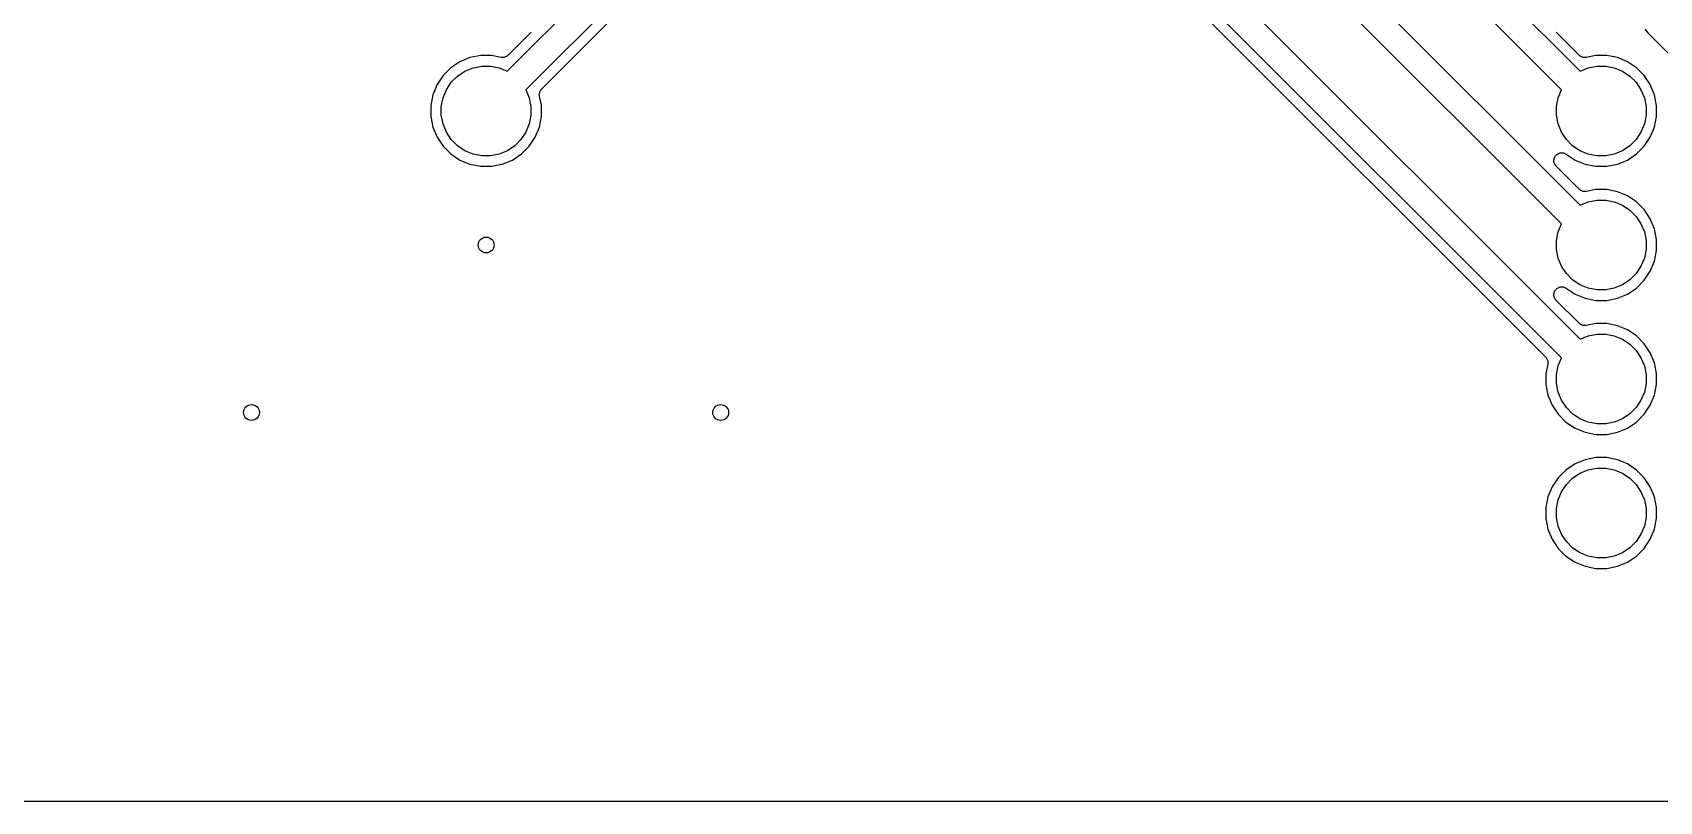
# Model space of a CAD drawing. Extents: x 86.1 to 156.1, y -71.5 to -29.3.
# Drawn here: x 101.9 to 132.72, y -71.5 to -56.93 of the extents above; entities that cross this region are included whole.
import ezdxf

# ---------------------------------------------------------------- set-up
doc = ezdxf.new("R2010")
doc.units = 0
doc.layers.add('BLACK', color=7, linetype='CONTINUOUS')

msp = doc.modelspace()

# ---------------------------------------------------------------- linework, layer by layer
at = {"layer": 'BLACK', "linetype": 'CONTINUOUS'}
for p, q in [((118.614, -45.0604), (131.219, -57.6659)), ((130.866, -58.0194), (118.196, -45.3495)), ((117.598, -46.5844), (131.219, -60.2059)), ((130.866, -60.5594), (117.18, -46.8735)), ((130.866, -63.0994), (116.164, -48.3975)), ((116.582, -48.1084), (131.219, -62.7459)), ((116.035, -48.551), (130.565, -63.0812)), ((110.891, -57.6659), (113.796, -54.7604)), ((114.214, -55.0495), (111.244, -58.0194)), ((111.545, -58.0012), (114.343, -55.203)), ((111.344, -56.9294), (110.909, -57.3648)), ((131.201, -57.3648), (130.766, -56.9294)), ((132.444, -56.8712), (132.5, -56.9397)), ((132.5, -56.9397), (132.512, -56.9492)), ((132.512, -56.9492), (132.513, -56.9505)), ((132.513, -56.9505), (132.518, -56.955)), ((132.518, -56.955), (132.523, -56.959)), ((132.523, -56.959), (133.56, -57.9965)), ((109.821, -57.6044), (109.674, -57.7507)), ((109.993, -57.4895), (109.821, -57.6044)), ((110.184, -57.4104), (109.993, -57.4895)), ((110.087, -57.6667), (110.242, -57.6027)), ((110.387, -57.37), (110.184, -57.4104)), ((110.242, -57.6027), (110.406, -57.57)), ((110.593, -57.37), (110.387, -57.37)), ((110.406, -57.57), (110.574, -57.57)), ((110.574, -57.57), (110.738, -57.6027)), ((110.774, -57.4058), (110.593, -57.37)), ((110.738, -57.6027), (110.891, -57.6659)), ((110.787, -57.4072), (110.774, -57.4058)), ((110.801, -57.4087), (110.787, -57.4072)), ((110.802, -57.4086), (110.801, -57.4087)), ((110.803, -57.4087), (110.802, -57.4086)), ((110.817, -57.4074), (110.803, -57.4087)), ((110.83, -57.4061), (110.817, -57.4074)), ((110.831, -57.4059), (110.83, -57.4061)), ((110.832, -57.4059), (110.831, -57.4059)), ((110.845, -57.4018), (110.832, -57.4059)), ((110.858, -57.398), (110.845, -57.4018)), ((110.859, -57.3976), (110.858, -57.398)), ((110.86, -57.3974), (110.859, -57.3976)), ((110.872, -57.3909), (110.86, -57.3974)), ((110.884, -57.3845), (110.872, -57.3909)), ((110.885, -57.3841), (110.884, -57.3845)), ((110.886, -57.3837), (110.885, -57.3841)), ((110.896, -57.3749), (110.886, -57.3837)), ((110.907, -57.3662), (110.896, -57.3749)), ((110.908, -57.3653), (110.907, -57.3662)), ((110.909, -57.3648), (110.908, -57.3652)), ((110.908, -57.3652), (110.908, -57.3652)), ((110.908, -57.3652), (110.908, -57.3653)), ((131.212, -57.3736), (131.201, -57.3648)), ((131.223, -57.3825), (131.212, -57.3736)), ((131.219, -57.6659), (131.372, -57.6027)), ((131.223, -57.3829), (131.223, -57.3825)), ((131.224, -57.3834), (131.223, -57.3829)), ((131.236, -57.3899), (131.224, -57.3834)), ((131.248, -57.3966), (131.236, -57.3899)), ((131.249, -57.3968), (131.248, -57.3966)), ((131.25, -57.3972), (131.249, -57.3968)), ((131.263, -57.4013), (131.25, -57.3972)), ((131.276, -57.4055), (131.263, -57.4013)), ((131.277, -57.4055), (131.276, -57.4055)), ((131.278, -57.4057), (131.277, -57.4055)), ((131.291, -57.4072), (131.278, -57.4057)), ((131.305, -57.4087), (131.291, -57.4072)), ((131.306, -57.4086), (131.305, -57.4087)), ((131.307, -57.4087), (131.306, -57.4086)), ((131.321, -57.4074), (131.307, -57.4087)), ((131.334, -57.4062), (131.321, -57.4074)), ((131.336, -57.406), (131.334, -57.4062)), ((131.517, -57.37), (131.336, -57.4058)), ((131.336, -57.4058), (131.336, -57.4059)), ((131.336, -57.4059), (131.336, -57.4059)), ((131.336, -57.4059), (131.336, -57.406)), ((131.372, -57.6027), (131.536, -57.57)), ((131.723, -57.37), (131.517, -57.37)), ((131.536, -57.57), (131.704, -57.57)), ((131.704, -57.57), (131.868, -57.6027)), ((131.926, -57.4104), (131.723, -57.37)), ((131.868, -57.6027), (132.023, -57.6667)), ((132.117, -57.4895), (131.926, -57.4104)), ((132.289, -57.6044), (132.117, -57.4895)), ((132.436, -57.7507), (132.289, -57.6044)), ((109.56, -57.9226), (109.48, -58.1137)), ((109.674, -57.7507), (109.56, -57.9226)), ((109.737, -58.0174), (109.83, -57.8782)), ((109.83, -57.8782), (109.948, -57.7598)), ((109.948, -57.7598), (110.087, -57.6667)), ((132.023, -57.6667), (132.162, -57.7598)), ((132.162, -57.7598), (132.28, -57.8782)), ((132.28, -57.8782), (132.373, -58.0174)), ((132.55, -57.9226), (132.436, -57.7507)), ((132.63, -58.1137), (132.55, -57.9226)), ((109.48, -58.1137), (109.44, -58.3166)), ((109.64, -58.3363), (109.673, -58.1721)), ((109.673, -58.1721), (109.737, -58.0174)), ((111.244, -58.0194), (111.307, -58.1721)), ((111.307, -58.1721), (111.34, -58.3363)), ((111.501, -58.1053), (111.503, -58.0915)), ((111.501, -58.106), (111.501, -58.1053)), ((111.501, -58.1067), (111.501, -58.106)), ((111.503, -58.1206), (111.501, -58.1067)), ((111.503, -58.0915), (111.504, -58.0776)), ((111.504, -58.1344), (111.503, -58.1206)), ((111.504, -58.0769), (111.505, -58.0762)), ((111.504, -58.0776), (111.504, -58.0769)), ((111.504, -58.1358), (111.504, -58.1344)), ((111.504, -58.1359), (111.504, -58.1358)), ((111.504, -58.1365), (111.504, -58.1359)), ((111.504, -58.1359), (111.504, -58.1359)), ((111.54, -58.3166), (111.504, -58.1365)), ((111.505, -58.0762), (111.509, -58.063)), ((111.509, -58.063), (111.513, -58.0496)), ((111.513, -58.0483), (111.52, -58.036)), ((111.513, -58.0489), (111.513, -58.0483)), ((111.513, -58.0496), (111.513, -58.0489)), ((111.52, -58.036), (111.527, -58.0238)), ((111.527, -58.0226), (111.536, -58.0119)), ((111.527, -58.0232), (111.527, -58.0226)), ((111.527, -58.0238), (111.527, -58.0232)), ((111.536, -58.0119), (111.545, -58.0012)), ((130.77, -58.3363), (130.803, -58.1721)), ((130.803, -58.1721), (130.866, -58.0194)), ((132.373, -58.0174), (132.437, -58.1721)), ((132.437, -58.1721), (132.47, -58.3363)), ((132.67, -58.3166), (132.63, -58.1137)), ((109.44, -58.3166), (109.44, -58.5234)), ((109.44, -58.5234), (109.48, -58.7263)), ((109.64, -58.5037), (109.64, -58.3363)), ((109.673, -58.6679), (109.64, -58.5037)), ((111.34, -58.5037), (111.307, -58.6679)), ((111.34, -58.3363), (111.34, -58.5037)), ((111.5, -58.7263), (111.54, -58.5234)), ((111.54, -58.5234), (111.54, -58.3166)), ((130.77, -58.5037), (130.77, -58.3363)), ((130.803, -58.6679), (130.77, -58.5037)), ((132.47, -58.5037), (132.437, -58.6679)), ((132.47, -58.3363), (132.47, -58.5037)), ((132.63, -58.7263), (132.67, -58.5234)), ((132.67, -58.5234), (132.67, -58.3166)), ((109.48, -58.7263), (109.56, -58.9174)), ((109.737, -58.8226), (109.673, -58.6679)), ((109.83, -58.9618), (109.737, -58.8226)), ((111.243, -58.8226), (111.15, -58.9618)), ((111.307, -58.6679), (111.243, -58.8226)), ((111.42, -58.9174), (111.5, -58.7263)), ((130.867, -58.8226), (130.803, -58.6679)), ((130.96, -58.9618), (130.867, -58.8226)), ((132.373, -58.8226), (132.28, -58.9618)), ((132.437, -58.6679), (132.373, -58.8226)), ((132.55, -58.9174), (132.63, -58.7263)), ((109.56, -58.9174), (109.674, -59.0893)), ((109.674, -59.0893), (109.821, -59.2356)), ((109.948, -59.0802), (109.83, -58.9618)), ((110.087, -59.1733), (109.948, -59.0802)), ((110.242, -59.2373), (110.087, -59.1733)), ((110.893, -59.1733), (110.738, -59.2373)), ((111.032, -59.0802), (110.893, -59.1733)), ((111.15, -58.9618), (111.032, -59.0802)), ((111.159, -59.2356), (111.306, -59.0893)), ((111.306, -59.0893), (111.42, -58.9174)), ((131.078, -59.0802), (130.96, -58.9618)), ((131.217, -59.1733), (131.078, -59.0802)), ((131.372, -59.2373), (131.217, -59.1733)), ((132.023, -59.1733), (131.868, -59.2373)), ((132.162, -59.0802), (132.023, -59.1733)), ((132.28, -58.9618), (132.162, -59.0802)), ((132.289, -59.2356), (132.436, -59.0893)), ((132.436, -59.0893), (132.55, -58.9174)), ((109.821, -59.2356), (109.993, -59.3505)), ((109.993, -59.3505), (110.184, -59.4296)), ((110.184, -59.4296), (110.387, -59.47)), ((110.406, -59.27), (110.242, -59.2373)), ((110.387, -59.47), (110.593, -59.47)), ((110.574, -59.27), (110.406, -59.27)), ((110.738, -59.2373), (110.574, -59.27)), ((110.593, -59.47), (110.796, -59.4296)), ((110.796, -59.4296), (110.987, -59.3505)), ((110.987, -59.3505), (111.159, -59.2356)), ((130.722, -59.3618), (130.723, -59.3472)), ((130.722, -59.3619), (130.722, -59.3618)), ((130.722, -59.3618), (130.722, -59.3618)), ((130.723, -59.3768), (130.722, -59.3619)), ((130.723, -59.3472), (130.725, -59.3328)), ((130.724, -59.3909), (130.723, -59.3768)), ((130.724, -59.391), (130.724, -59.3909)), ((130.724, -59.3911), (130.724, -59.391)), ((130.729, -59.4056), (130.724, -59.3911)), ((130.725, -59.3327), (130.729, -59.3186)), ((130.725, -59.3328), (130.725, -59.3327)), ((130.725, -59.3327), (130.725, -59.3327)), ((130.729, -59.3186), (130.734, -59.3049)), ((130.733, -59.419), (130.729, -59.4056)), ((130.733, -59.4191), (130.733, -59.419)), ((130.733, -59.4192), (130.733, -59.4191)), ((130.739, -59.4321), (130.733, -59.4192)), ((130.734, -59.3047), (130.741, -59.291)), ((130.734, -59.3048), (130.734, -59.3047)), ((130.734, -59.3049), (130.734, -59.3048)), ((130.746, -59.445), (130.739, -59.4321)), ((130.741, -59.291), (130.748, -59.2791)), ((130.746, -59.4451), (130.746, -59.445)), ((130.746, -59.4452), (130.746, -59.4451)), ((130.755, -59.4565), (130.746, -59.4452)), ((130.748, -59.279), (130.757, -59.2674)), ((130.748, -59.2791), (130.748, -59.279)), ((130.748, -59.2791), (130.748, -59.2791)), ((130.764, -59.4679), (130.755, -59.4565)), ((130.757, -59.2674), (130.766, -59.2566)), ((130.764, -59.468), (130.764, -59.4679)), ((130.766, -59.4694), (130.764, -59.468)), ((130.764, -59.468), (130.764, -59.468)), ((130.764, -59.468), (130.764, -59.468)), ((130.766, -59.2566), (130.767, -59.2566)), ((131.201, -59.9048), (130.766, -59.4694)), ((130.767, -59.2565), (130.778, -59.2469)), ((130.767, -59.2566), (130.767, -59.2565)), ((130.778, -59.2469), (130.789, -59.2382)), ((130.789, -59.2381), (130.802, -59.2315)), ((130.789, -59.2382), (130.789, -59.2381)), ((130.789, -59.2382), (130.789, -59.2382)), ((130.802, -59.2315), (130.815, -59.2245)), ((130.815, -59.2245), (130.829, -59.2205)), ((130.815, -59.2245), (130.815, -59.2245)), ((130.815, -59.2245), (130.815, -59.2245)), ((130.829, -59.2205), (130.843, -59.2161)), ((130.843, -59.2161), (130.858, -59.2147)), ((130.843, -59.2161), (130.843, -59.2161)), ((130.843, -59.2161), (130.843, -59.2161)), ((130.858, -59.2147), (130.872, -59.2133)), ((130.872, -59.2133), (130.872, -59.2134)), ((130.872, -59.2134), (130.872, -59.2133)), ((130.872, -59.2133), (130.887, -59.2148)), ((130.887, -59.2148), (130.901, -59.2163)), ((130.901, -59.2163), (130.901, -59.2163)), ((130.901, -59.2163), (130.902, -59.2163)), ((130.902, -59.2163), (130.916, -59.2207)), ((130.916, -59.2207), (130.929, -59.2248)), ((130.929, -59.2248), (130.929, -59.2248)), ((130.929, -59.2248), (130.93, -59.2249)), ((130.93, -59.2249), (130.943, -59.2319)), ((130.943, -59.2319), (130.955, -59.2386)), ((130.955, -59.2386), (131.123, -59.3505)), ((131.123, -59.3505), (131.314, -59.4296)), ((131.314, -59.4296), (131.517, -59.47)), ((131.536, -59.27), (131.372, -59.2373)), ((131.517, -59.47), (131.723, -59.47)), ((131.704, -59.27), (131.536, -59.27)), ((131.868, -59.2373), (131.704, -59.27)), ((131.723, -59.47), (131.926, -59.4296)), ((131.926, -59.4296), (132.117, -59.3505)), ((132.117, -59.3505), (132.289, -59.2356)), ((131.212, -59.9136), (131.201, -59.9048)), ((131.223, -59.9225), (131.212, -59.9136)), ((131.223, -59.9229), (131.223, -59.9225)), ((131.224, -59.9234), (131.223, -59.9229)), ((131.236, -59.9299), (131.224, -59.9234)), ((131.248, -59.9366), (131.236, -59.9299)), ((131.249, -59.9368), (131.248, -59.9366)), ((131.25, -59.9372), (131.249, -59.9368)), ((131.263, -59.9413), (131.25, -59.9372)), ((131.276, -59.9455), (131.263, -59.9413)), ((131.277, -59.9455), (131.276, -59.9455)), ((131.278, -59.9457), (131.277, -59.9455)), ((131.291, -59.9472), (131.278, -59.9457)), ((131.305, -59.9487), (131.291, -59.9472)), ((131.306, -59.9486), (131.305, -59.9487)), ((131.307, -59.9487), (131.306, -59.9486)), ((131.321, -59.9474), (131.307, -59.9487)), ((131.334, -59.9462), (131.321, -59.9474)), ((131.336, -59.946), (131.334, -59.9462)), ((131.517, -59.91), (131.336, -59.9458)), ((131.336, -59.9458), (131.336, -59.9459)), ((131.336, -59.9459), (131.336, -59.9459)), ((131.336, -59.9459), (131.336, -59.946)), ((131.372, -60.1427), (131.536, -60.11)), ((131.723, -59.91), (131.517, -59.91)), ((131.536, -60.11), (131.704, -60.11)), ((131.704, -60.11), (131.868, -60.1427)), ((131.926, -59.9504), (131.723, -59.91)), ((132.117, -60.0295), (131.926, -59.9504)), ((132.289, -60.1444), (132.117, -60.0295)), ((131.219, -60.2059), (131.372, -60.1427)), ((131.868, -60.1427), (132.023, -60.2067)), ((132.023, -60.2067), (132.162, -60.2998)), ((132.162, -60.2998), (132.28, -60.4182)), ((132.28, -60.4182), (132.373, -60.5574)), ((132.436, -60.2907), (132.289, -60.1444)), ((132.55, -60.4626), (132.436, -60.2907)), ((130.77, -60.8763), (130.803, -60.7121)), ((130.803, -60.7121), (130.866, -60.5594)), ((132.373, -60.5574), (132.437, -60.7121)), ((132.437, -60.7121), (132.47, -60.8763)), ((132.63, -60.6537), (132.55, -60.4626)), ((132.67, -60.8566), (132.63, -60.6537)), ((130.77, -61.0437), (130.77, -60.8763)), ((132.47, -60.8763), (132.47, -61.0437)), ((132.67, -61.0634), (132.67, -60.8566)), ((130.803, -61.2079), (130.77, -61.0437)), ((130.867, -61.3626), (130.803, -61.2079)), ((132.437, -61.2079), (132.373, -61.3626)), ((132.47, -61.0437), (132.437, -61.2079)), ((132.55, -61.4574), (132.63, -61.2663)), ((132.63, -61.2663), (132.67, -61.0634)), ((130.96, -61.5018), (130.867, -61.3626)), ((131.078, -61.6202), (130.96, -61.5018)), ((131.217, -61.7133), (131.078, -61.6202)), ((132.162, -61.6202), (132.023, -61.7133)), ((132.28, -61.5018), (132.162, -61.6202)), ((132.373, -61.3626), (132.28, -61.5018)), ((132.289, -61.7756), (132.436, -61.6293)), ((132.436, -61.6293), (132.55, -61.4574)), ((130.722, -61.9018), (130.723, -61.8872)), ((130.722, -61.9019), (130.722, -61.9018)), ((130.722, -61.9018), (130.722, -61.9018)), ((130.723, -61.9168), (130.722, -61.9019)), ((130.723, -61.8872), (130.725, -61.8728)), ((130.724, -61.9309), (130.723, -61.9168)), ((130.724, -61.931), (130.724, -61.9309)), ((130.724, -61.9311), (130.724, -61.931)), ((130.729, -61.9456), (130.724, -61.9311)), ((130.725, -61.8727), (130.729, -61.8586)), ((130.725, -61.8728), (130.725, -61.8727)), ((130.725, -61.8727), (130.725, -61.8727)), ((130.729, -61.8586), (130.734, -61.8449)), ((130.733, -61.959), (130.729, -61.9456)), ((130.733, -61.9591), (130.733, -61.959)), ((130.733, -61.9592), (130.733, -61.9591)), ((130.739, -61.9721), (130.733, -61.9592)), ((130.734, -61.8447), (130.741, -61.831)), ((130.734, -61.8448), (130.734, -61.8447)), ((130.734, -61.8449), (130.734, -61.8448)), ((130.741, -61.831), (130.748, -61.8191)), ((130.748, -61.819), (130.757, -61.8074)), ((130.748, -61.8191), (130.748, -61.819)), ((130.748, -61.8191), (130.748, -61.8191)), ((130.757, -61.8074), (130.766, -61.7966)), ((130.766, -61.7966), (130.767, -61.7966)), ((130.767, -61.7965), (130.778, -61.7869)), ((130.767, -61.7966), (130.767, -61.7965)), ((130.778, -61.7869), (130.789, -61.7782)), ((130.789, -61.7781), (130.802, -61.7715)), ((130.789, -61.7782), (130.789, -61.7781)), ((130.789, -61.7782), (130.789, -61.7782)), ((130.802, -61.7715), (130.815, -61.7645)), ((130.815, -61.7645), (130.829, -61.7605)), ((130.815, -61.7645), (130.815, -61.7645)), ((130.815, -61.7645), (130.815, -61.7645)), ((130.829, -61.7605), (130.843, -61.7561)), ((130.843, -61.7561), (130.858, -61.7547)), ((130.843, -61.7561), (130.843, -61.7561)), ((130.843, -61.7561), (130.843, -61.7561)), ((130.858, -61.7547), (130.872, -61.7533)), ((130.872, -61.7533), (130.872, -61.7534)), ((130.872, -61.7534), (130.872, -61.7533)), ((130.872, -61.7533), (130.887, -61.7548)), ((130.887, -61.7548), (130.901, -61.7563)), ((130.901, -61.7563), (130.901, -61.7563)), ((130.901, -61.7563), (130.902, -61.7563)), ((130.902, -61.7563), (130.916, -61.7607)), ((130.916, -61.7607), (130.929, -61.7648)), ((130.929, -61.7648), (130.929, -61.7648)), ((130.929, -61.7648), (130.93, -61.7649)), ((130.93, -61.7649), (130.943, -61.7719)), ((130.943, -61.7719), (130.955, -61.7786)), ((130.955, -61.7786), (131.123, -61.8905)), ((131.123, -61.8905), (131.314, -61.9696)), ((131.372, -61.7773), (131.217, -61.7133)), ((131.536, -61.81), (131.372, -61.7773)), ((131.704, -61.81), (131.536, -61.81)), ((131.868, -61.7773), (131.704, -61.81)), ((132.023, -61.7133), (131.868, -61.7773)), ((131.926, -61.9696), (132.117, -61.8905)), ((132.117, -61.8905), (132.289, -61.7756)), ((130.746, -61.985), (130.739, -61.9721)), ((130.746, -61.9851), (130.746, -61.985)), ((130.746, -61.9852), (130.746, -61.9851)), ((130.755, -61.9965), (130.746, -61.9852)), ((130.764, -62.0079), (130.755, -61.9965)), ((130.764, -62.008), (130.764, -62.0079)), ((130.766, -62.0094), (130.764, -62.008)), ((130.764, -62.008), (130.764, -62.008)), ((130.764, -62.008), (130.764, -62.008)), ((131.201, -62.4448), (130.766, -62.0094)), ((131.314, -61.9696), (131.517, -62.01)), ((131.517, -62.01), (131.723, -62.01)), ((131.723, -62.01), (131.926, -61.9696)), ((131.212, -62.4536), (131.201, -62.4448)), ((131.223, -62.4625), (131.212, -62.4536)), ((131.223, -62.4629), (131.223, -62.4625)), ((131.224, -62.4634), (131.223, -62.4629)), ((131.236, -62.4699), (131.224, -62.4634)), ((131.248, -62.4766), (131.236, -62.4699)), ((131.249, -62.4768), (131.248, -62.4766)), ((131.25, -62.4772), (131.249, -62.4768)), ((131.263, -62.4813), (131.25, -62.4772)), ((131.276, -62.4855), (131.263, -62.4813)), ((131.277, -62.4855), (131.276, -62.4855)), ((131.278, -62.4857), (131.277, -62.4855)), ((131.291, -62.4872), (131.278, -62.4857)), ((131.305, -62.4887), (131.291, -62.4872)), ((131.306, -62.4886), (131.305, -62.4887)), ((131.307, -62.4887), (131.306, -62.4886)), ((131.321, -62.4874), (131.307, -62.4887)), ((131.334, -62.4862), (131.321, -62.4874)), ((131.336, -62.486), (131.334, -62.4862)), ((131.517, -62.45), (131.336, -62.4858)), ((131.336, -62.4858), (131.336, -62.4859)), ((131.336, -62.4859), (131.336, -62.4859)), ((131.336, -62.4859), (131.336, -62.486)), ((131.723, -62.45), (131.517, -62.45)), ((131.926, -62.4904), (131.723, -62.45)), ((132.117, -62.5695), (131.926, -62.4904)), ((132.289, -62.6844), (132.117, -62.5695)), ((131.219, -62.7459), (131.372, -62.6827)), ((131.372, -62.6827), (131.536, -62.65)), ((131.536, -62.65), (131.704, -62.65)), ((131.704, -62.65), (131.868, -62.6827)), ((131.868, -62.6827), (132.023, -62.7467)), ((132.023, -62.7467), (132.162, -62.8398)), ((132.162, -62.8398), (132.28, -62.9582)), ((132.436, -62.8307), (132.289, -62.6844)), ((132.55, -63.0026), (132.436, -62.8307)), ((130.565, -63.0812), (130.565, -63.0816)), ((130.565, -63.0816), (130.565, -63.0816)), ((130.565, -63.0816), (130.565, -63.0817)), ((130.565, -63.0817), (130.566, -63.0827)), ((130.566, -63.0827), (130.575, -63.0935)), ((130.575, -63.0935), (130.584, -63.1043)), ((130.584, -63.1043), (130.584, -63.105)), ((130.584, -63.105), (130.585, -63.1055)), ((130.585, -63.1055), (130.591, -63.1178)), ((130.591, -63.1178), (130.597, -63.1302)), ((130.597, -63.1302), (130.598, -63.1309)), ((130.598, -63.1309), (130.598, -63.1315)), ((130.598, -63.1315), (130.602, -63.1448)), ((130.602, -63.1448), (130.606, -63.1582)), ((130.606, -63.1582), (130.606, -63.1589)), ((130.606, -63.1589), (130.606, -63.1596)), ((130.606, -63.1596), (130.607, -63.1735)), ((130.607, -63.1735), (130.609, -63.1874)), ((130.609, -63.1888), (130.607, -63.2026)), ((130.609, -63.1874), (130.609, -63.1881)), ((130.609, -63.1881), (130.609, -63.1888)), ((130.803, -63.2521), (130.866, -63.0994)), ((132.28, -62.9582), (132.373, -63.0974)), ((132.373, -63.0974), (132.437, -63.2521)), ((132.63, -63.1937), (132.55, -63.0026)), ((132.67, -63.3966), (132.63, -63.1937)), ((130.606, -63.2165), (130.57, -63.3966)), ((130.57, -63.3966), (130.57, -63.6034)), ((130.607, -63.2026), (130.606, -63.2165)), ((130.77, -63.4163), (130.803, -63.2521)), ((130.77, -63.5837), (130.77, -63.4163)), ((132.437, -63.2521), (132.47, -63.4163)), ((132.47, -63.4163), (132.47, -63.5837)), ((132.67, -63.6034), (132.67, -63.3966)), ((130.57, -63.6034), (130.61, -63.8063)), ((130.61, -63.8063), (130.69, -63.9974)), ((130.803, -63.7479), (130.77, -63.5837)), ((130.867, -63.9026), (130.803, -63.7479)), ((132.437, -63.7479), (132.373, -63.9026)), ((132.47, -63.5837), (132.437, -63.7479)), ((132.55, -63.9974), (132.63, -63.8063)), ((132.63, -63.8063), (132.67, -63.6034)), ((130.69, -63.9974), (130.804, -64.1693)), ((130.96, -64.0418), (130.867, -63.9026)), ((131.078, -64.1602), (130.96, -64.0418)), ((132.28, -64.0418), (132.162, -64.1602)), ((132.373, -63.9026), (132.28, -64.0418)), ((132.436, -64.1693), (132.55, -63.9974)), ((130.804, -64.1693), (130.951, -64.3156)), ((130.951, -64.3156), (131.123, -64.4305)), ((131.217, -64.2533), (131.078, -64.1602)), ((131.123, -64.4305), (131.314, -64.5096)), ((131.372, -64.3173), (131.217, -64.2533)), ((131.536, -64.35), (131.372, -64.3173)), ((131.704, -64.35), (131.536, -64.35)), ((131.868, -64.3173), (131.704, -64.35)), ((132.023, -64.2533), (131.868, -64.3173)), ((131.926, -64.5096), (132.117, -64.4305)), ((132.162, -64.1602), (132.023, -64.2533)), ((132.117, -64.4305), (132.289, -64.3156)), ((132.289, -64.3156), (132.436, -64.1693)), ((131.314, -64.5096), (131.517, -64.55)), ((131.517, -64.55), (131.723, -64.55)), ((131.723, -64.55), (131.926, -64.5096)), ((131.314, -65.0304), (131.123, -65.1095)), ((131.517, -64.99), (131.314, -65.0304)), ((131.723, -64.99), (131.517, -64.99)), ((131.926, -65.0304), (131.723, -64.99)), ((132.117, -65.1095), (131.926, -65.0304)), ((130.951, -65.2244), (130.804, -65.3707)), ((131.123, -65.1095), (130.951, -65.2244)), ((131.078, -65.3798), (131.217, -65.2867)), ((131.217, -65.2867), (131.372, -65.2227)), ((131.372, -65.2227), (131.536, -65.19)), ((131.536, -65.19), (131.704, -65.19)), ((131.704, -65.19), (131.868, -65.2227)), ((131.868, -65.2227), (132.023, -65.2867)), ((132.023, -65.2867), (132.162, -65.3798)), ((132.289, -65.2244), (132.117, -65.1095)), ((132.436, -65.3707), (132.289, -65.2244)), ((130.69, -65.5426), (130.61, -65.7337)), ((130.804, -65.3707), (130.69, -65.5426)), ((130.803, -65.7921), (130.867, -65.6374)), ((130.867, -65.6374), (130.96, -65.4982)), ((130.96, -65.4982), (131.078, -65.3798)), ((132.162, -65.3798), (132.28, -65.4982)), ((132.28, -65.4982), (132.373, -65.6374)), ((132.373, -65.6374), (132.437, -65.7921)), ((132.55, -65.5426), (132.436, -65.3707)), ((132.63, -65.7337), (132.55, -65.5426)), ((130.61, -65.7337), (130.57, -65.9366)), ((130.57, -65.9366), (130.57, -66.1434)), ((130.77, -65.9563), (130.803, -65.7921)), ((130.77, -66.1237), (130.77, -65.9563)), ((132.437, -65.7921), (132.47, -65.9563)), ((132.47, -65.9563), (132.47, -66.1237)), ((132.67, -65.9366), (132.63, -65.7337)), ((132.67, -66.1434), (132.67, -65.9366)), ((130.57, -66.1434), (130.61, -66.3463)), ((130.803, -66.2879), (130.77, -66.1237)), ((132.47, -66.1237), (132.437, -66.2879)), ((132.63, -66.3463), (132.67, -66.1434)), ((130.61, -66.3463), (130.69, -66.5374)), ((130.69, -66.5374), (130.804, -66.7093)), ((130.867, -66.4426), (130.803, -66.2879)), ((130.96, -66.5818), (130.867, -66.4426)), ((131.078, -66.7002), (130.96, -66.5818)), ((132.28, -66.5818), (132.162, -66.7002)), ((132.373, -66.4426), (132.28, -66.5818)), ((132.437, -66.2879), (132.373, -66.4426)), ((132.436, -66.7093), (132.55, -66.5374)), ((132.55, -66.5374), (132.63, -66.3463)), ((130.804, -66.7093), (130.951, -66.8556)), ((130.951, -66.8556), (131.123, -66.9705)), ((131.217, -66.7933), (131.078, -66.7002)), ((131.372, -66.8573), (131.217, -66.7933)), ((131.536, -66.89), (131.372, -66.8573)), ((131.704, -66.89), (131.536, -66.89)), ((131.868, -66.8573), (131.704, -66.89)), ((132.023, -66.7933), (131.868, -66.8573)), ((132.162, -66.7002), (132.023, -66.7933)), ((132.117, -66.9705), (132.289, -66.8556)), ((132.289, -66.8556), (132.436, -66.7093)), ((131.123, -66.9705), (131.314, -67.0496)), ((131.314, -67.0496), (131.517, -67.09)), ((131.517, -67.09), (131.723, -67.09)), ((131.723, -67.09), (131.926, -67.0496)), ((131.926, -67.0496), (132.117, -66.9705)), ((133.454, -71.505), (86.26, -71.505))]:
    msp.add_line(p, q, dxfattribs=at)
at = {"layer": 'BLACK'}
for centre in [(110.49, -60.96), (106.045, -64.135), (114.935, -64.135)]:
    msp.add_circle(centre, 0.15, dxfattribs=at)

doc.saveas('drawing.dxf')
